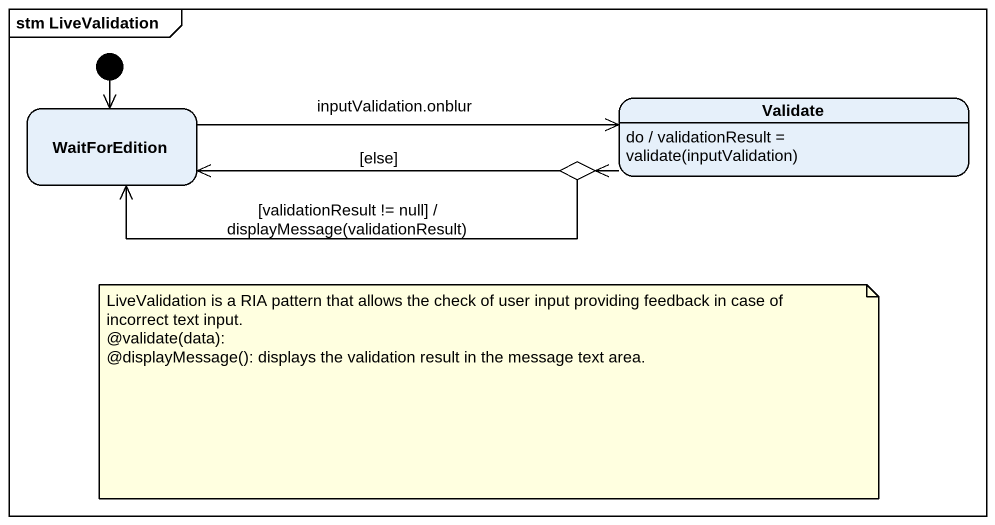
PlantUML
@startuml
mainframe stm LiveValidation
hide empty description
state WaitForEdition
state Validate
Validate : do / validationResult = validate(inputValidation)
state choice1 <<choice>>
[*] --> WaitForEdition
WaitForEdition -right-> Validate : inputValidation.onblur
Validate -left-> choice1
choice1 -left-> WaitForEdition : [validationResult != null] / displayMessage(validationResult)
choice1 -left-> WaitForEdition : [else]
note as N1
  LiveValidation is a RIA pattern that allows the check of user input providing feedback in case of incorrect text input.
  ~@validate(data):
  ~@displayMessage(): displays the validation result in the message text area.
end note
@enduml
